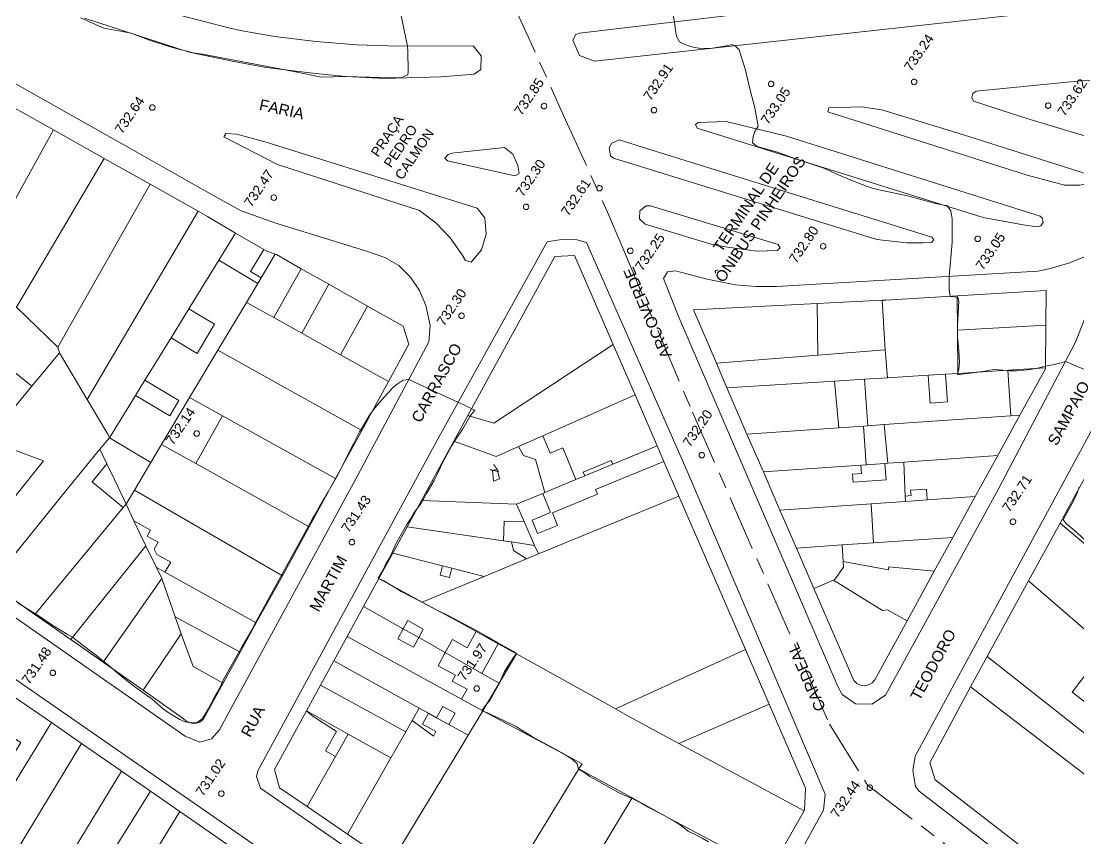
# Model space of a CAD drawing. Header units: metres. Extents: x 7 to 327053, y 40 to 7393807.
# Drawn here: x 325968.9 to 326161, y 7392606.5 to 7392754.9 of the extents above; entities that cross this region are included whole.
import ezdxf
from ezdxf.enums import TextEntityAlignment as Align

# ---------------------------------------------------------------- set-up
doc = ezdxf.new("R2010")
doc.units = ezdxf.units.M
doc.linetypes.add('T09', pattern=[17, 10, -2, 3, -2])
doc.layers.get('0').update_dxf_attribs({"lineweight": 18})
for name, color, linetype, lineweight in [('100_SIST_VIARIO_MEIO_FIO', 1, 'Continuous', 18), ('106_PRACAS_PARQUES_TOP', 7, 'Continuous', 18), ('108_SEP_FIS_CANT_CENT_ILHA', 7, 'Continuous', 18), ('144_P_DUPLA_ASF_TOP', 7, 'Continuous', 18), ('160_P_SIMP_ASF_TOP', 7, 'Continuous', 18), ('206_MURO_E_MURO_ARRIMO', 7, 'Continuous', 18), ('214_PROJ_BEIRAL_EDIF', 10, 'Continuous', 18), ('218_EDIF_NOTAVEL_TOP', 7, 'Continuous', 18), ('508_LM_SETOR_FISCAL', 136, 'T09', 18), ('604_CURVA_INTERM', 7, 'Continuous', 18), ('606_PTO_COTADO', 7, 'Continuous', 18), ('608_PTO_COTADO_INTERVIA', 1, 'Continuous', 18), ('626_SEGM_CURVA_INTERM', 7, 'Continuous', 18)]:
    doc.layers.add(name, color=color, linetype=linetype, lineweight=lineweight)
doc.styles.add('Style-Arial', font='arial.ttf', dxfattribs={"height": 1.75})

# ---------------------------------------------------------------- blocks, each defined once
blk = doc.blocks.new('SP09')
at = {"color": 0, "linetype": 'Continuous'}
blk.add_lwpolyline([(-0.03, -0.51), (-0.14, -0.49), (-0.24, -0.46), (-0.31, -0.42), (-0.35, -0.39), (-0.42, -0.31), (-0.47, -0.24), (-0.51, -0.15), (-0.52, -0.09), (-0.52, 0.03), (-0.51, 0.11), (-0.48, 0.2), (-0.44, 0.27), (-0.4, 0.33), (-0.32, 0.39), (-0.23, 0.44), (-0.15, 0.48), (-0.1, 0.48), (-0.03, 0.48), (0.08, 0.48), (0.19, 0.44), (0.27, 0.4), (0.35, 0.32), (0.41, 0.23), (0.46, 0.11), (0.48, 0.03), (0.48, -0.03), (0.47, -0.08), (0.44, -0.21), (0.38, -0.3), (0.31, -0.38), (0.23, -0.44), (0.1, -0.49), (0.02, -0.51)], close=True, dxfattribs=at)
blk = doc.blocks.new('SP10')
at = {"color": 0, "linetype": 'Continuous'}
blk.add_lwpolyline([(-0.03, -0.51), (-0.14, -0.49), (-0.24, -0.46), (-0.31, -0.42), (-0.35, -0.39), (-0.42, -0.31), (-0.47, -0.24), (-0.51, -0.15), (-0.52, -0.09), (-0.52, 0.03), (-0.51, 0.11), (-0.48, 0.2), (-0.44, 0.27), (-0.4, 0.33), (-0.32, 0.39), (-0.23, 0.44), (-0.15, 0.48), (-0.1, 0.48), (-0.03, 0.48), (0.08, 0.48), (0.19, 0.44), (0.27, 0.4), (0.35, 0.32), (0.41, 0.23), (0.46, 0.11), (0.48, 0.03), (0.48, -0.03), (0.47, -0.08), (0.44, -0.21), (0.38, -0.3), (0.31, -0.38), (0.23, -0.44), (0.1, -0.49), (0.02, -0.51)], close=True, dxfattribs=at)

msp = doc.modelspace()

# ---------------------------------------------------------------- linework, layer by layer
at = {"layer": '100_SIST_VIARIO_MEIO_FIO'}
for points in [[(325962.342, 7392746.643), (325987.548, 7392732.487), (325999.795, 7392725.532), (326005.611, 7392722.264), (326008.86, 7392720.482), (326015.116, 7392718.239), (326025.747, 7392714.986), (326031.406, 7392713.217), (326034.908, 7392712.014), (326037.483, 7392710.554), (326039.577, 7392708.479), (326041.206, 7392706.006), (326042.379, 7392703.287), (326043.151, 7392699.67), (326042.938, 7392696.734), (326030.053, 7392672.542), (326016.609, 7392647.79), (326009.865, 7392635.426), (326006.67, 7392629.569), (326004.895, 7392626.315), (326003.472, 7392624.662), (326001.363, 7392624.07), (325998.658, 7392625.134), (325901.362, 7392692.957)], [(326222.839, 7392741.596), (326219.372, 7392741.215), (326179.19, 7392705.481), (326176.555, 7392702.828), (326174.172, 7392699.94), (326172.06, 7392696.844), (326169.912, 7392692.893), (326146.963, 7392650.537), (326131.273, 7392621.495), (326130.814, 7392618.886), (326131.305, 7392616.003), (326131.951, 7392615.137), (326180.391, 7392577.835)]]:
    msp.add_lwpolyline(points, dxfattribs=at)
for points in [[(326008.028, 7392734.4), (326006.04, 7392734.508), (326005.682, 7392733.919), (326015.418, 7392728.908), (326041.255, 7392720.558), (326044.229, 7392718.281), (326046.823, 7392715.578), (326048.975, 7392712.513), (326049.582, 7392711.48), (326050.609, 7392711.155), (326052.464, 7392713.419), (326053.318, 7392716.277), (326053.081, 7392719.248), (326051.727, 7392720.996), (326013.563, 7392732.921)], [(326047.109, 7392730.944), (326056.653, 7392732), (326058.166, 7392730.783), (326059.089, 7392728.742), (326059.302, 7392727.261), (326058.541, 7392726.839), (326046.335, 7392729.57), (326045.838, 7392730.023), (326046.407, 7392730.698)], [(326074.048, 7392572.997), (326012.334, 7392615.728), (326011.6, 7392617.795), (326011.849, 7392618.832), (326044.718, 7392679.438), (326064.417, 7392714.873), (326067.376, 7392715.336), (326069.623, 7392715.283), (326071.558, 7392714.767), (326089.833, 7392673.237), (326114.898, 7392614.635), (326114.588, 7392611.682), (326100.333, 7392585.871), (326086.44, 7392563.785), (326085.147, 7392563.48), (326081.892, 7392566.029), (326081.896, 7392567.271), (326081.602, 7392567.763)], [(326117.184, 7392634.166), (326118.005, 7392632.691), (326120.438, 7392631.011), (326123.395, 7392630.958), (326125.887, 7392632.549), (326146.298, 7392669.934), (326160.376, 7392696.635), (326162, 7392700.83), (326162.946, 7392703.677), (326164.011, 7392708.222), (326164.719, 7392712.073), (326164.313, 7392712.681), (326163.729, 7392712.847), (326159.145, 7392710.99), (326155.541, 7392709.96), (326153.505, 7392709.544), (326106.083, 7392706.737), (326102.334, 7392706.744), (326098.6, 7392707.074), (326093.449, 7392708.074), (326087.732, 7392709.608), (326086.293, 7392709.429), (326085.539, 7392708.19), (326088.347, 7392701.205)], [(325986.37, 7392517.542), (325990.805, 7392515.531), (325993.031, 7392515.723), (325993.732, 7392515.987), (326034.712, 7392557.018), (326036.652, 7392559.682), (326043.818, 7392575.326), (326045.558, 7392580.075), (326045.224, 7392581.519), (326044.344, 7392582.481), (325964.191, 7392637.969), (325958.79, 7392641.41), (325955.826, 7392641.556), (325953.167, 7392640.239), (325952.606, 7392639.682), (325913.771, 7392570.252), (325913.543, 7392568.029), (325914.198, 7392565.892), (325915.632, 7392564.177), (325944.213, 7392545.315)]]:
    msp.add_lwpolyline(points, close=True, dxfattribs=at)
at = {"layer": '108_SEP_FIS_CANT_CENT_ILHA'}
for points in [[(326155.994, 7392756.752), (326156.577, 7392758.099), (326156.104, 7392759.591), (326154.258, 7392760.776), (326142.569, 7392761.118), (326133.655, 7392760.285), (326070.316, 7392752.76), (326069.62, 7392752.507), (326069.062, 7392751.449), (326070.31, 7392748.668), (326072.998, 7392747.668), (326150.217, 7392756.13)], [(326164.851, 7392733.254), (326165.44, 7392733.647), (326165.313, 7392737.123), (326164.853, 7392740.843), (326164.441, 7392742.956), (326163.42, 7392744.013), (326162.561, 7392744.234), (326142.312, 7392742.238), (326141.723, 7392741.798), (326141.535, 7392741.086), (326141.831, 7392740.412), (326151.529, 7392737.249)], [(326164.044, 7392726.665), (326164.423, 7392726.342), (326164.114, 7392725.744), (326161.175, 7392725.167), (326158.384, 7392725.156), (326151.59, 7392726.949), (326115.391, 7392738.491), (326115.573, 7392739.199), (326121.505, 7392739.373), (326125.212, 7392738.824), (326140.019, 7392734.267)], [(326091.85, 7392736.503), (326091.359, 7392736.14), (326091.635, 7392735.512), (326143.577, 7392719.301), (326150.853, 7392717.976), (326153.338, 7392717.613), (326154.054, 7392717.768), (326154.476, 7392718.365), (326154.382, 7392719.091), (326153.955, 7392719.506), (326107.862, 7392734.066), (326096.933, 7392736.716)], [(326124.309, 7392715.308), (326129.705, 7392714.707), (326132.704, 7392714.674), (326134.202, 7392714.745), (326134.666, 7392715.243), (326134.273, 7392715.725), (326084.99, 7392731.044), (326077.501, 7392733.399), (326076.167, 7392732.797), (326075.658, 7392731.912), (326075.894, 7392730.497), (326076.489, 7392730.053), (326103.126, 7392721.818)], [(326083.546, 7392721.27), (326106.387, 7392714.361), (326106.75, 7392713.767), (326106.261, 7392713.271), (326102.515, 7392713.191), (326097.164, 7392713.907), (326094.211, 7392714.415), (326082.213, 7392718.055), (326081.169, 7392719.066), (326081.254, 7392720.517), (326082.41, 7392721.398), (326083.154, 7392721.403)]]:
    msp.add_lwpolyline(points, close=True, dxfattribs=at)
msp.add_lwpolyline([(325980.417, 7392755.469), (325999.415, 7392749.297), (326007.485, 7392747.614), (326013.384, 7392746.521), (326022.314, 7392745.417), (326027.857, 7392744.869), (326033.849, 7392744.592), (326036.849, 7392744.575), (326045.186, 7392744.791), (326051.183, 7392745.303), (326052.372, 7392746.156), (326052.44, 7392748.63), (326050.964, 7392750.427), (326037.349, 7392750.388), (326029.853, 7392750.622), (326022.377, 7392751.214), (326014.938, 7392752.161), (326009.024, 7392753.174), (326006.785, 7392753.619), (325992.816, 7392757.285)], dxfattribs=at)
at = {"layer": '206_MURO_E_MURO_ARRIMO'}
for p, q in [((326012.935, 7392713.482), (326013.376, 7392713.224)), ((326013.376, 7392713.224), (326015.023, 7392712.618)), ((326085.621, 7392675.005), (326084.403, 7392677.812)), ((326144.304, 7392639.58), (326151.846, 7392653.362))]:
    msp.add_line(p, q, dxfattribs=at)
for points in [[(326076.346, 7392674.479), (326071.249, 7392672.371)], [(326038.268, 7392644.627), (326041.081, 7392643.031)], [(326045.904, 7392640.295), (326052.575, 7392636.512)]]:
    msp.add_lwpolyline(points, dxfattribs=at)
at = {"layer": '214_PROJ_BEIRAL_EDIF'}
for points in [[(325959.619, 7392709.315), (325957.713, 7392710.077), (325950.801, 7392712.92), (325966.2, 7392739.978), (325970.79, 7392737.427), (325974.769, 7392735.189), (325960.31, 7392709.039)], [(325967.207, 7392703.683), (325960.31, 7392709.039), (325974.769, 7392735.189), (325983.99, 7392730.002), (325968.063, 7392703.018)], [(325992.292, 7392725.332), (325983.99, 7392730.002), (325968.063, 7392703.018), (325975.53, 7392695.733)], [(325975.869, 7392694.702), (325980.884, 7392686.227), (326001.031, 7392720.416), (325992.292, 7392725.332), (325975.53, 7392695.733)], [(325984.907, 7392679.3), (325984.615, 7392679.941), (325980.884, 7392686.227), (326001.031, 7392720.416), (326002.721, 7392719.466), (326007.843, 7392716.465), (326004.789, 7392711.517), (325999.348, 7392702.701), (325996.105, 7392697.446), (325991.354, 7392689.747), (325989.651, 7392686.987)], [(326012.467, 7392708.339), (326011.848, 7392707.301), (326004.789, 7392711.517), (326007.843, 7392716.465), (326012.935, 7392713.482), (326010.548, 7392709.485)], [(326012.467, 7392708.339), (326011.848, 7392707.301), (326009.804, 7392703.88), (326014.804, 7392701.102), (326019.745, 7392709.994), (326015.23, 7392712.542), (326015.023, 7392712.618)], [(326050.023, 7392683.323), (326054.757, 7392681.975), (326076.404, 7392696.245), (326069.407, 7392712.367), (326065.816, 7392712.2)], [(325989.651, 7392686.987), (325984.907, 7392679.3), (325992.44, 7392674.805), (325994.396, 7392678.08), (325999.485, 7392686.6), (326004.606, 7392695.176), (326009.804, 7392703.88), (326011.848, 7392707.301), (326004.789, 7392711.517), (325999.348, 7392702.701), (326004.016, 7392699.913), (326000.85, 7392694.612), (325996.105, 7392697.446), (325991.354, 7392689.747), (325997.526, 7392686.06), (325995.863, 7392683.276)], [(326024.772, 7392707.157), (326019.849, 7392698.298), (326014.804, 7392701.102), (326019.745, 7392709.994)], [(326024.772, 7392707.157), (326019.849, 7392698.298), (326026.895, 7392694.382), (326031.793, 7392703.195)], [(326136.759, 7392690.846), (326133.619, 7392690.649), (326126.238, 7392690.188), (326125.818, 7392695.291), (326125.258, 7392704.253), (326125.915, 7392704.287), (326138.867, 7392705.05), (326138.936, 7392698.809), (326139.022, 7392690.987)], [(326138.867, 7392705.05), (326155.022, 7392706.002), (326154.971, 7392699.716), (326138.936, 7392698.809)], [(325975.869, 7392694.702), (325975.53, 7392695.733), (325968.063, 7392703.018), (325967.207, 7392703.683), (325961.289, 7392696.372), (325970.846, 7392688.637)], [(325996.105, 7392697.446), (325999.348, 7392702.701), (326004.016, 7392699.913), (326000.85, 7392694.612)], [(326030.753, 7392680.646), (326004.606, 7392695.176), (326009.804, 7392703.88), (326014.804, 7392701.102), (326019.849, 7392698.298), (326026.895, 7392694.382), (326035.614, 7392689.537)], [(326035.614, 7392689.537), (326026.895, 7392694.382), (326031.793, 7392703.195), (326038.268, 7392699.541), (326039.303, 7392696.283)], [(326095.146, 7392692.823), (326113.555, 7392694.305), (326113.466, 7392703.649), (326091.006, 7392702.497)], [(326125.258, 7392704.253), (326125.818, 7392695.291), (326113.555, 7392694.305), (326113.466, 7392703.649)], [(326148.069, 7392691.553), (326154.908, 7392691.98), (326154.971, 7392699.716), (326138.936, 7392698.809), (326139.022, 7392690.987)], [(326005.468, 7392683.275), (325999.485, 7392686.6), (326004.606, 7392695.176), (326030.753, 7392680.646), (326025.963, 7392671.886)], [(326059.236, 7392677.695), (326063.651, 7392679.658), (326080.375, 7392687.094), (326076.404, 7392696.245), (326054.757, 7392681.975), (326050.023, 7392683.323), (326047.477, 7392678.667), (326055.151, 7392675.878)], [(326122.058, 7392689.926), (326116.598, 7392689.585), (326097.055, 7392688.363), (326095.146, 7392692.823), (326113.555, 7392694.305), (326125.818, 7392695.291), (326126.238, 7392690.188)], [(325970.846, 7392688.637), (325962.739, 7392678.846), (325972.919, 7392675.127), (325958.028, 7392656.566), (325963.383, 7392652.821), (325977.223, 7392669.989), (325983.175, 7392677.24), (325984.907, 7392679.3), (325984.615, 7392679.941), (325980.884, 7392686.227), (325975.869, 7392694.702)], [(326125.603, 7392681.692), (326148.644, 7392683.298), (326148.069, 7392691.553), (326139.022, 7392690.987), (326136.759, 7392690.846), (326137.111, 7392685.798), (326133.972, 7392685.579), (326133.619, 7392690.649), (326126.238, 7392690.188), (326122.058, 7392689.926), (326122.646, 7392681.486)], [(326154.908, 7392691.98), (326154.907, 7392691.829), (326150.284, 7392683.412), (326148.644, 7392683.298), (326148.069, 7392691.553)], [(325989.651, 7392686.987), (325991.354, 7392689.747), (325997.526, 7392686.06), (325995.863, 7392683.276)], [(326100.702, 7392679.957), (326097.055, 7392688.363), (326116.598, 7392689.585), (326117.359, 7392681.118)], [(326121.835, 7392681.43), (326122.646, 7392681.486), (326122.058, 7392689.926), (326116.598, 7392689.585), (326117.359, 7392681.118)], [(326076.346, 7392674.479), (326076.054, 7392675.184), (326070.957, 7392673.076), (326071.249, 7392672.371), (326069.633, 7392671.703), (326067.246, 7392677.474), (326064.948, 7392676.523), (326063.651, 7392679.658), (326080.375, 7392687.094), (326084.403, 7392677.812)], [(326148.644, 7392683.298), (326150.284, 7392683.412), (326146.243, 7392676.054), (326129.214, 7392674.867), (326126.313, 7392674.665), (326125.603, 7392681.692)], [(326021.192, 7392663.159), (326025.963, 7392671.886), (326005.468, 7392683.275), (326000.639, 7392674.604)], [(326121.375, 7392674.321), (326103.683, 7392673.088), (326100.702, 7392679.957), (326117.359, 7392681.118), (326121.835, 7392681.43), (326122.326, 7392674.387)], [(326122.646, 7392681.486), (326121.835, 7392681.43), (326122.326, 7392674.387), (326125.745, 7392674.626), (326126.313, 7392674.665), (326125.603, 7392681.692)], [(326059.236, 7392677.695), (326060.088, 7392676.068), (326062.321, 7392675.336), (326064.015, 7392669.379), (326069.633, 7392671.703), (326067.246, 7392677.474), (326064.948, 7392676.523), (326063.651, 7392679.658)], [(325984.459, 7392674.593), (325983.175, 7392677.24), (325984.907, 7392679.3), (325992.44, 7392674.805), (325989.461, 7392669.817), (325987.933, 7392667.257), (325985.84, 7392671.746)], [(326000.639, 7392674.604), (326021.192, 7392663.159), (326016.322, 7392654.252), (325989.461, 7392669.817), (325992.44, 7392674.805), (325994.396, 7392678.08)], [(326059.236, 7392677.695), (326060.088, 7392676.068), (326062.321, 7392675.336), (326064.015, 7392669.379), (326063.605, 7392669.209), (326058.869, 7392667.25), (326041.594, 7392667.91), (326047.477, 7392678.667), (326055.151, 7392675.878)], [(325983.175, 7392677.24), (325984.459, 7392674.593), (325981.76, 7392671.305), (325987.431, 7392666.65), (325971.383, 7392647.228), (325963.383, 7392652.821), (325977.223, 7392669.989)], [(326133.414, 7392668.024), (326133.277, 7392669.998), (326130.424, 7392669.799), (326130.494, 7392668.797), (326129.433, 7392668.723), (326129.214, 7392674.867), (326146.243, 7392676.054), (326142.168, 7392668.634)], [(325984.459, 7392674.593), (325985.84, 7392671.746), (325987.933, 7392667.257), (325987.431, 7392666.65), (325981.76, 7392671.305)], [(326063.605, 7392669.209), (326058.869, 7392667.25), (326060.256, 7392664.076), (326062.138, 7392659.769), (326062.815, 7392658.22), (326088.353, 7392668.712), (326085.621, 7392675.005), (326073.187, 7392669.902), (326073.537, 7392669.049), (326065.375, 7392665.699), (326066.32, 7392663.396), (326062.686, 7392661.904), (326061.683, 7392664.349), (326065.035, 7392665.725)], [(326121.375, 7392674.321), (326121.48, 7392672.812), (326119.87, 7392672.7), (326119.973, 7392671.223), (326125.953, 7392671.64), (326125.745, 7392674.626), (326126.313, 7392674.665), (326129.214, 7392674.867), (326129.433, 7392668.723), (326129.468, 7392667.749), (326123.239, 7392667.315), (326106.689, 7392666.162), (326103.683, 7392673.088)], [(326125.745, 7392674.626), (326122.326, 7392674.387), (326121.375, 7392674.321), (326121.48, 7392672.812), (326119.87, 7392672.7), (326119.973, 7392671.223), (326125.953, 7392671.64)], [(326175.946, 7392664.061), (326202.025, 7392641.834), (326196.36, 7392631.07), (326195.166, 7392632.077), (326157.561, 7392663.806), (326160.51, 7392669.195), (326163.541, 7392674.633)], [(326054.483, 7392673.34), (326054.671, 7392671.407), (326055.78, 7392671.864), (326055.348, 7392673.628)], [(325995.009, 7392654.897), (325996.04, 7392656.749), (325993.554, 7392658.134), (325993.033, 7392659.061), (325993.745, 7392660.34), (325991.765, 7392661.442), (325992.385, 7392662.556), (325989.359, 7392664.241), (325987.933, 7392667.257), (325989.461, 7392669.817), (326016.322, 7392654.252), (326011.591, 7392645.682)], [(326058.857, 7392640.058), (326055.529, 7392641.904), (326051.528, 7392644.124), (326048.391, 7392645.864), (326041.738, 7392649.472), (326052.997, 7392654.145), (326060.646, 7392657.319), (326062.815, 7392658.22), (326088.353, 7392668.712), (326100.44, 7392640.861), (326076.813, 7392630.084), (326075.969, 7392630.565)], [(326133.414, 7392668.024), (326142.168, 7392668.634), (326138.091, 7392661.211), (326123.706, 7392660.233), (326123.239, 7392667.315), (326129.468, 7392667.749)], [(325987.431, 7392666.65), (325987.933, 7392667.257), (325989.359, 7392664.241), (325990.506, 7392661.817), (325991.543, 7392659.681), (325977.928, 7392642.653), (325971.383, 7392647.228)], [(326056.462, 7392660.593), (326056.616, 7392664.156), (326060.256, 7392664.076), (326058.869, 7392667.25), (326041.594, 7392667.91), (326038.981, 7392663.132)], [(326106.689, 7392666.162), (326109.675, 7392659.28), (326118.018, 7392659.847), (326123.706, 7392660.233), (326123.239, 7392667.315)], [(326062.138, 7392659.769), (326060.256, 7392664.076), (326056.616, 7392664.156), (326056.462, 7392660.593), (326057.917, 7392660.382)], [(326060.646, 7392657.319), (326052.997, 7392654.145), (326047.094, 7392655.643), (326045.405, 7392656.071), (326036.372, 7392658.363), (326038.981, 7392663.132), (326056.462, 7392660.593), (326057.917, 7392660.382), (326058.303, 7392658.842)], [(326175.02, 7392633.277), (326179.04, 7392629.793), (326180.854, 7392628.221), (326186.872, 7392623.005), (326195.166, 7392632.077), (326157.561, 7392663.806), (326151.846, 7392653.362)], [(326057.917, 7392660.382), (326058.303, 7392658.842), (326060.646, 7392657.319), (326062.815, 7392658.22), (326062.138, 7392659.769)], [(326134.714, 7392655.062), (326138.091, 7392661.211), (326123.706, 7392660.233), (326118.018, 7392659.847), (326118.17, 7392656.851), (326126.414, 7392655.351), (326126.466, 7392655.856)], [(325993.444, 7392655.767), (325991.543, 7392659.681), (325977.928, 7392642.653), (325983.762, 7392638.574), (325994.428, 7392653.737)], [(326112.866, 7392651.928), (326116.417, 7392653.466), (326116.579, 7392653.536), (326118.222, 7392655.816), (326118.17, 7392656.851), (326118.018, 7392659.847), (326109.675, 7392659.28)], [(326045.405, 7392656.071), (326044.969, 7392654.356), (326046.659, 7392653.927), (326047.094, 7392655.643), (326052.997, 7392654.145), (326041.738, 7392649.472), (326033.85, 7392653.75), (326036.372, 7392658.363)], [(326116.417, 7392653.466), (326116.579, 7392653.536), (326118.222, 7392655.816), (326118.17, 7392656.851), (326126.414, 7392655.351), (326126.466, 7392655.856), (326134.714, 7392655.062), (326129.766, 7392646.053), (326126.222, 7392648.075), (326125.311, 7392647.964)], [(325995.009, 7392654.897), (326011.591, 7392645.682), (326008.679, 7392640.408), (325996.871, 7392646.791), (325994.428, 7392653.737), (325993.444, 7392655.767)], [(325996.871, 7392646.791), (325997.958, 7392643.722), (325991.034, 7392633.489), (325983.762, 7392638.574), (325994.428, 7392653.737)], [(326051.528, 7392644.124), (326048.391, 7392645.864), (326041.738, 7392649.472), (326033.85, 7392653.75), (326031.088, 7392648.7), (326038.268, 7392644.627), (326039.082, 7392646.112), (326041.918, 7392644.558), (326041.081, 7392643.031), (326045.904, 7392640.295), (326047.196, 7392642.654), (326049.908, 7392641.168)], [(326129.766, 7392646.053), (326126.222, 7392648.075), (326125.311, 7392647.964), (326116.417, 7392653.466), (326112.866, 7392651.928), (326120.108, 7392635.24), (326120.64, 7392634.704), (326121.309, 7392634.377), (326122.049, 7392634.284), (326122.779, 7392634.436), (326123.422, 7392634.817), (326123.907, 7392635.384)], [(326048.878, 7392631.859), (326028.102, 7392643.241), (326031.088, 7392648.7), (326038.268, 7392644.627), (326037.278, 7392642.82), (326040.114, 7392641.266), (326041.081, 7392643.031), (326045.904, 7392640.295), (326044.597, 7392637.911), (326047.748, 7392636.184), (326047.175, 7392635.138), (326049.867, 7392633.664)], [(326005.548, 7392634.736), (326000.103, 7392637.771), (325997.958, 7392643.722), (325996.871, 7392646.791), (326008.679, 7392640.408)], [(326005.548, 7392634.736), (326000.103, 7392637.771), (325997.958, 7392643.722), (325991.034, 7392633.489), (325998.141, 7392628.446), (325998.984, 7392627.824), (325999.828, 7392627.497), (326000.492, 7392627.415), (326001.312, 7392627.66), (326001.928, 7392628.18)], [(326048.878, 7392631.859), (326052.728, 7392629.749), (326050.081, 7392625.297), (326046.56, 7392627.25), (326047.679, 7392629.298), (326045.445, 7392630.545), (326044.319, 7392628.494), (326042.873, 7392629.296), (326041.188, 7392630.231), (326025.69, 7392638.829), (326028.102, 7392643.241)], [(326052.575, 7392636.512), (326055.529, 7392641.904), (326058.857, 7392640.058), (326055.696, 7392634.741)], [(326076.813, 7392630.084), (326075.969, 7392630.565), (326058.857, 7392640.058), (326055.696, 7392634.741), (326052.728, 7392629.749), (326070.752, 7392620.137), (326070.193, 7392619.22), (326079.854, 7392613.923), (326086.764, 7392610.133), (326104.8, 7392600.594), (326111.107, 7392611.597), (326088.308, 7392623.832), (326079.361, 7392628.634)], [(326104.746, 7392630.939), (326088.308, 7392623.832), (326079.361, 7392628.634), (326076.813, 7392630.084), (326100.44, 7392640.861)], [(326167.525, 7392621.353), (326194.492, 7392600.185), (326191.199, 7392595.832), (326178.724, 7392605.395), (326141.298, 7392634.088), (326144.304, 7392639.58)], [(326039.919, 7392627.999), (326038.748, 7392625.939), (326023.272, 7392634.409), (326025.69, 7392638.829), (326041.188, 7392630.231)], [(326020.721, 7392629.744), (326028.282, 7392625.522), (326036.053, 7392621.198), (326038.748, 7392625.939), (326023.272, 7392634.409)], [(326175.283, 7392600.835), (326168.168, 7392591.406), (326134.866, 7392617.202), (326133.885, 7392620.316), (326141.298, 7392634.088), (326178.724, 7392605.395)], [(325953.068, 7392608.33), (325951.285, 7392605.415), (325956.041, 7392602.507), (325953.906, 7392599.015), (325949.15, 7392601.924), (325945.643, 7392596.189), (325952.568, 7392591.954), (325974.367, 7392627.601), (325967.675, 7392632.216), (325964.338, 7392626.759), (325968.837, 7392624.008), (325966.569, 7392620.299), (325962.07, 7392623.051), (325960.394, 7392620.31), (325957.846, 7392616.144), (325962.159, 7392613.506), (325959.81, 7392609.665), (325955.497, 7392612.303), (325954.841, 7392611.23)], [(326025.972, 7392621.442), (326024.178, 7392622.445), (326026.173, 7392626.012), (326021.683, 7392628.904), (326020.721, 7392629.744), (326014.894, 7392619.089), (326015.807, 7392615.784), (326020.829, 7392612.358)], [(326025.972, 7392621.442), (326028.282, 7392625.522), (326020.721, 7392629.744), (326021.683, 7392628.904), (326026.173, 7392626.012), (326024.178, 7392622.445)], [(326035.987, 7392602.018), (326052.75, 7392590.584), (326070.193, 7392619.22), (326070.752, 7392620.137), (326052.728, 7392629.749), (326050.081, 7392625.297), (326048.755, 7392623.066)], [(326111.107, 7392611.597), (326088.308, 7392623.832), (326104.746, 7392630.939), (326111.358, 7392615.704), (326111.177, 7392611.719)], [(326039.919, 7392627.999), (326043.747, 7392625.137), (326044.217, 7392625.984), (326041.784, 7392627.334), (326042.873, 7392629.296), (326044.319, 7392628.494), (326046.56, 7392627.25), (326050.081, 7392625.297), (326048.755, 7392623.066), (326035.987, 7392602.018), (326028.177, 7392607.346), (326036.053, 7392621.198), (326038.748, 7392625.939)], [(325952.568, 7392591.954), (325974.367, 7392627.601), (325979.874, 7392623.803), (325956.245, 7392584.925), (325950.791, 7392589.048)], [(325969.16, 7392589.276), (325963.274, 7392579.612), (325956.245, 7392584.925), (325979.874, 7392623.803), (325986.876, 7392618.974), (325987.135, 7392618.794), (325977.491, 7392602.957), (325974.119, 7392605.069), (325969.694, 7392598.001), (325969.453, 7392598.151), (325968.448, 7392596.546), (325966.617, 7392597.692), (325965.556, 7392595.997), (325965.162, 7392596.244), (325963.87, 7392594.179), (325964.484, 7392593.795), (325962.897, 7392591.259), (325965.561, 7392589.592), (325966.432, 7392590.984)], [(326025.972, 7392621.442), (326028.282, 7392625.522), (326036.053, 7392621.198), (326028.177, 7392607.346), (326020.829, 7392612.358)], [(325970.935, 7392580.856), (325967.926, 7392576.049), (325966.236, 7392577.373), (325963.274, 7392579.612), (325969.16, 7392589.276), (325977.491, 7392602.957), (325987.135, 7392618.794), (325992.398, 7392615.142)], [(326061.942, 7392584.313), (326066.695, 7392592.171), (326069.453, 7392596.73), (326071.753, 7392600.531), (326079.854, 7392613.923), (326070.193, 7392619.22), (326052.75, 7392590.584)], [(325970.935, 7392580.856), (325973.023, 7392579.549), (325969.875, 7392574.521), (325970.605, 7392573.949), (325972.766, 7392572.255), (325973.446, 7392571.774), (325981.191, 7392584.458), (325978.974, 7392585.845), (325980.629, 7392588.488), (325981.021, 7392588.243), (325983.424, 7392592.082), (325985.177, 7392590.985), (325987.884, 7392595.418), (325986.497, 7392596.287), (325988.85, 7392600.046), (325990.195, 7392599.204), (325997.687, 7392611.473), (325992.398, 7392615.142)], [(326104.8, 7392600.594), (326086.764, 7392610.133), (326079.854, 7392613.923), (326071.753, 7392600.531), (326097.324, 7392587.18), (326100.972, 7392593.465)], [(325990.195, 7392599.204), (325987.884, 7392595.418), (325985.177, 7392590.985), (325981.191, 7392584.458), (325973.446, 7392571.774), (325976.187, 7392569.84), (325982.294, 7392565.962), (326007.012, 7392605.003), (325997.687, 7392611.473)]]:
    msp.add_lwpolyline(points, close=True, dxfattribs=at)
msp.add_lwpolyline([(326180.854, 7392628.221), (326175.898, 7392621.757), (326174.623, 7392622.735), (326176.159, 7392624.738), (326171.327, 7392628.442), (326171.892, 7392629.196), (326166.239, 7392633.53), (326167.041, 7392634.577), (326163.178, 7392637.538), (326159.785, 7392633.111), (326164.967, 7392629.138), (326165.332, 7392629.614), (326170.702, 7392625.497), (326167.525, 7392621.353), (326194.492, 7392600.185), (326199.975, 7392607.431)], dxfattribs=at)
at = {"layer": '508_LM_SETOR_FISCAL'}
msp.add_lwpolyline([(325988.126, 7392919.56), (326036.6, 7392808.456), (326041.587, 7392794.883), (326049.434, 7392777.697), (326058.087, 7392758.423), (326067.408, 7392737.826), (326075.367, 7392720.239), (326077.837, 7392714.434), (326090.811, 7392683.944), (326115.665, 7392627.345), (326122.616, 7392616.227), (326122.766, 7392616.113), (326143.973, 7392599.966), (326177.681, 7392573.74)], dxfattribs=at)
at = {"layer": '604_CURVA_INTERM', "flags": 128}
for points, elevation in [([(326037.486, 7392757.919), (326039.021, 7392750.393), (326039.085, 7392749.408), (326039.121, 7392748.202), (326039.195, 7392747.159), (326039.168, 7392745.782), (326039.116, 7392745.156), (326038.022, 7392744.672), (326035.763, 7392744.614), (326032.04, 7392744.765), (326027.857, 7392744.869), (326023.353, 7392744.778), (326018.389, 7392745.788), (326001.8, 7392748.952), (326000.142, 7392749.145), (325996.386, 7392750.141), (325992.181, 7392751.498), (325988.895, 7392752.714), (325987.214, 7392753.039), (325983.873, 7392753.651), (325979.653, 7392755.506)], 733), ([(326167.918, 7392689.212), (326158.533, 7392693.14), (326157.742, 7392692.906), (326156.558, 7392692.588), (326155.495, 7392692.409), (326154.448, 7392692.187), (326153.478, 7392691.934), (326152.194, 7392691.697), (326151.013, 7392691.557), (326149.729, 7392691.449), (326148.324, 7392691.469), (326147.151, 7392691.585), (326145.74, 7392691.679), (326144.729, 7392691.599), (326143.611, 7392691.355), (326142.372, 7392691.19), (326141.355, 7392691.023), (326140.227, 7392690.887), (326139.212, 7392690.81), (326138.907, 7392690.808), (326139.175, 7392691.778), (326139.299, 7392692.953), (326139.247, 7392693.99), (326139.15, 7392695.219), (326138.939, 7392697.619), (326138.938, 7392699.694), (326139.032, 7392701.842), (326139.13, 7392703.026), (326139.156, 7392704.109), (326138.977, 7392704.767), (326138.978, 7392704.839), (326137.586, 7392704.943), (326137.445, 7392706.228), (326137.409, 7392707.23), (326137.416, 7392708.22), (326137.441, 7392708.593), (326137.982, 7392714.753), (326137.958, 7392716.818), (326137.954, 7392719.043), (326137.743, 7392720.522), (326137.098, 7392721.323), (326137.006, 7392721.438), (326136.503, 7392721.509), (326134.937, 7392721.813), (326130.123, 7392723.128), (326128.491, 7392723.489), (326124.65, 7392724.315), (326123.085, 7392724.738), (326122.384, 7392724.982), (326119.768, 7392726.005), (326116.886, 7392727.235), (326114.677, 7392728.219), (326109.403, 7392729.967), (326106.275, 7392731.119), (326102.545, 7392732.15), (326101.682, 7392732.85), (326101.827, 7392733.969), (326102.153, 7392734.879), (326102.716, 7392735.878), (326102.113, 7392739.185), (326101.276, 7392742.389), (326100.422, 7392746.019), (326099.279, 7392749.725), (326098.545, 7392750.468), (326098.003, 7392750.711), (326096.969, 7392750.451), (326094.079, 7392749.978), (326091.975, 7392750.03), (326091.15, 7392750.16), (326090.109, 7392750.453), (326089.146, 7392750.783), (326088.477, 7392751.142), (326087.886, 7392752.166), (326087.738, 7392753.306), (326087.524, 7392754.804), (326086.946, 7392757.831)], 733), ([(326045.136, 7392687.171), (326048.205, 7392685.736), (326049.275, 7392685.273), (326050.264, 7392684.811), (326051.34, 7392684.251), (326051.236, 7392684.23), (326050.4, 7392683.14), (326049.095, 7392680.919), (326048.393, 7392679.86), (326047.689, 7392678.84), (326047.121, 7392677.919), (326045.826, 7392675.559), (326045.355, 7392674.631), (326044.447, 7392672.625), (326043.914, 7392671.544), (326042.619, 7392669.376), (326041.506, 7392667.406), (326040.154, 7392665.533), (326039.556, 7392664.435), (326038.94, 7392663.528), (326038.226, 7392662.266), (326036.93, 7392660.026), (326035.825, 7392657.558), (326035.136, 7392656.406), (326034.605, 7392655.33), (326033.739, 7392653.842), (326034.651, 7392653.377), (326036.721, 7392652.093), (326037.88, 7392651.399), (326039.763, 7392650.415), (326040.741, 7392649.936), (326041.664, 7392649.434), (326043.72, 7392648.365), (326044.908, 7392647.768), (326046.187, 7392647.161), (326047.598, 7392646.438), (326049.142, 7392645.574), (326051.582, 7392644.325), (326053.592, 7392643.148), (326055.467, 7392642.096), (326057.351, 7392641.062), (326058.277, 7392640.5), (326058.86, 7392640.17), (326058.297, 7392639.425), (326057.747, 7392638.546), (326057.185, 7392637.701), (326056.646, 7392636.855), (326056.228, 7392635.946), (326055.76, 7392634.782), (326054.489, 7392632.529), (326053.883, 7392631.483), (326053.165, 7392630.622), (326052.566, 7392629.719), (326053.569, 7392629.356), (326054.526, 7392628.873), (326055.492, 7392628.467), (326056.679, 7392627.934), (326058.755, 7392626.87), (326059.722, 7392626.266), (326060.801, 7392625.631), (326061.762, 7392625.041), (326062.942, 7392624.366), (326064.926, 7392623.313), (326067.057, 7392622.14), (326068.133, 7392621.486), (326068.996, 7392620.894), (326069.869, 7392620.109), (326070.118, 7392619.1), (326071.08, 7392618.585), (326072.185, 7392617.829), (326073.383, 7392617.137), (326074.778, 7392616.39), (326077.509, 7392614.847), (326078.808, 7392614.244), (326080.094, 7392613.678), (326081.426, 7392613.008), (326082.776, 7392612.26), (326084.02, 7392611.602), (326085.212, 7392610.999), (326087.485, 7392609.719), (326088.726, 7392608.949), (326090.046, 7392607.902), (326091.288, 7392607.303), (326092.547, 7392606.621), (326093.7, 7392605.956)], 732), ([(326162.304, 7392660.56), (326160.584, 7392662.081), (326158.785, 7392663.635), (326158.142, 7392664.41), (326158.695, 7392665.463), (326160.038, 7392667.905), (326160.645, 7392669.288), (326161.053, 7392670.325)], 733)]:
    msp.add_lwpolyline(points, dxfattribs=dict(at, elevation=elevation))
at = {"layer": '604_CURVA_INTERM', "elevation": 732}
msp.add_lwpolyline([(325968.361, 7392649.308), (325972.168, 7392646.89), (325974.464, 7392645.375), (325975.758, 7392644.55), (325977.24, 7392643.637), (325978.197, 7392643.086), (325979.115, 7392642.367), (325981.419, 7392640.624), (325982.589, 7392639.773), (325983.657, 7392638.894), (325984.549, 7392638.131), (325985.375, 7392637.457), (325987.268, 7392635.845), (325988.425, 7392634.912), (325989.557, 7392634.105), (325992.649, 7392631.841), (325994.751, 7392630.059), (325995.598, 7392629.443), (325997.706, 7392628.163), (325998.687, 7392627.727), (325999.697, 7392627.561), (326000.858, 7392627.613), (326001.733, 7392628.291), (326002.306, 7392629.159), (326002.853, 7392630.034), (326004.15, 7392632.487), (326004.742, 7392633.455), (326005.286, 7392634.599), (326005.533, 7392635.197), (326006.717, 7392637.333), (326007.779, 7392639.188), (326008.926, 7392641.259), (326010.81, 7392644.479), (326011.345, 7392645.519), (326021.81, 7392664.603), (326022.408, 7392665.641), (326023.048, 7392666.798), (326024.648, 7392669.486), (326025.883, 7392671.579), (326026.475, 7392672.709), (326027.059, 7392673.918), (326029.279, 7392678.292), (326030.322, 7392680.358), (326030.891, 7392681.233), (326032.147, 7392683.411), (326032.87, 7392684.383), (326033.535, 7392685.204), (326034.883, 7392686.76), (326035.688, 7392687.602), (326036.372, 7392688.412), (326037.19, 7392689.057), (326038.239, 7392689.765), (326039.299, 7392689.902), (326042.014, 7392688.631)], dxfattribs=at)
at = {"layer": '626_SEGM_CURVA_INTERM', "elevation": 732}
msp.add_lwpolyline([(326042.014, 7392688.631), (326045.136, 7392687.171)], dxfattribs=at)

# ---------------------------------------------------------------- block references
at = {"layer": '606_PTO_COTADO', "rotation": 55.83005668387076}
for p in [(326155.422, 7392739.616, 733.62), (326014.782, 7392722.911, 732.46), (326000.772, 7392680.097, 732.14), (326092.495, 7392676.17, 732.19), (326149.012, 7392664.092, 732.715), (326028.962, 7392660.374, 731.43), (325974.646, 7392636.652, 731.47), (326051.628, 7392633.808, 731.96)]:
    msp.add_blockref('SP09', p, dxfattribs=at)
at = {"layer": '608_PTO_COTADO_INTERVIA', "rotation": 55.83005668387076}
for p in [(326105.101, 7392743.555, 733.05), (326131.064, 7392743.914, 733.24), (325992.721, 7392739.266, 732.64), (326063.853, 7392739.537, 732.85), (326083.83, 7392738.785, 732.91), (326073.917, 7392724.617, 732.615), (326060.591, 7392721.244, 732.305), (326142.608, 7392715.433, 733.055), (326114.546, 7392714.083, 732.805), (326079.516, 7392713.273, 732.255), (326048.878, 7392701.481, 732.29), (326123.028, 7392615.812, 732.44), (326005.25, 7392614.735, 731.02)]:
    msp.add_blockref('SP10', p, dxfattribs=at)

# ---------------------------------------------------------------- texts
at = {"layer": '106_PRACAS_PARQUES_TOP', "style": 'Style-Arial'}
for s, p in [('PRAÇA', (326033.723, 7392730.126)), ('PEDRO', (326036.053, 7392728.158)), ('CALMON', (326038.08, 7392725.963))]:
    msp.add_text(s, height=1.75, rotation=55.83451, dxfattribs=at).set_placement(p)
at = {"layer": '144_P_DUPLA_ASF_TOP', "style": 'Style-Arial'}
msp.add_text('FARIA', height=2, rotation=347.67472, dxfattribs=at).set_placement((326011.979, 7392738.839))
at = {"layer": '160_P_SIMP_ASF_TOP', "style": 'Style-Arial'}
for s, rotation, p in [('ARCOVERDE', 113.53255, (326086.168, 7392693.865)), ('CARRASCO', 61.32469, (326040.531, 7392682.334)), ('SAMPAIO', 61.53385, (326156.083, 7392678.168)), ('MARTIM', 61.49281, (326022.039, 7392648.014)), ('TEODORO', 61.58381, (326131.149, 7392631.883)), ('CARDEAL', 113.39341, (326114.144, 7392629.799)), ('RUA', 61.92976, (326009.584, 7392625.241))]:
    msp.add_text(s, height=2, rotation=rotation, dxfattribs=at).set_placement(p, align=Align.MIDDLE_LEFT)
at = {"layer": '214_PROJ_BEIRAL_EDIF', "style": 'Style-Arial'}
msp.add_text('V', height=1.5, rotation=55.83006, dxfattribs=at).set_placement((326055.2, 7392672.585))
at = {"layer": '218_EDIF_NOTAVEL_TOP', "style": 'Style-Arial'}
for s, p in [('ÔNIBUS PINHEIROS', (326096.412, 7392707.301)), ('TERMINAL DE', (326096.064, 7392712.792))]:
    msp.add_text(s, height=2, rotation=55.83006, dxfattribs=at).set_placement(p)
at = {"layer": '606_PTO_COTADO', "style": 'Style-Arial'}
for s, p in [('733.62', (326159.764, 7392741.092, 733.62)), ('732.47', (326012.058, 7392724.593, 732.46)), ('732.14', (325997.812, 7392681.413, 732.14)), ('732.20', (326091.729, 7392681.025, 732.19)), ('732.71', (326149.755, 7392669.215, 732.715)), ('731.43', (326029.704, 7392665.497, 731.43)), ('731.48', (325971.687, 7392637.968, 731.47)), ('731.97', (326050.811, 7392638.588, 731.96))]:
    msp.add_text(s, height=1.75, rotation=55.83006, dxfattribs=at).set_placement(p, align=Align.MIDDLE_CENTER)
at = {"layer": '608_PTO_COTADO_INTERVIA', "style": 'Style-Arial'}
for s, p in [('733.24', (326131.922, 7392749.207, 733.24)), ('732.91', (326084.573, 7392743.907, 732.91)), ('732.85', (326061.128, 7392741.219, 732.85)), ('733.05', (326105.903, 7392739.573, 733.05)), ('732.64', (325988.584, 7392737.885, 732.64)), ('732.30', (326061.392, 7392726.451, 732.305)), ('732.61', (326069.627, 7392722.965, 732.615)), ('732.25', (326083.073, 7392713.009, 732.255)), ('732.80', (326111.011, 7392714.378, 732.805)), ('733.05', (326144.916, 7392713.157, 733.055)), ('732.30', (326047.052, 7392703.001, 732.29)), ('731.02', (326003.265, 7392617.666, 731.02)), ('732.44', (326118.563, 7392613.718, 732.44))]:
    msp.add_text(s, height=1.75, rotation=55.83006, dxfattribs=at).set_placement(p, align=Align.MIDDLE_CENTER)

doc.saveas('drawing.dxf')
